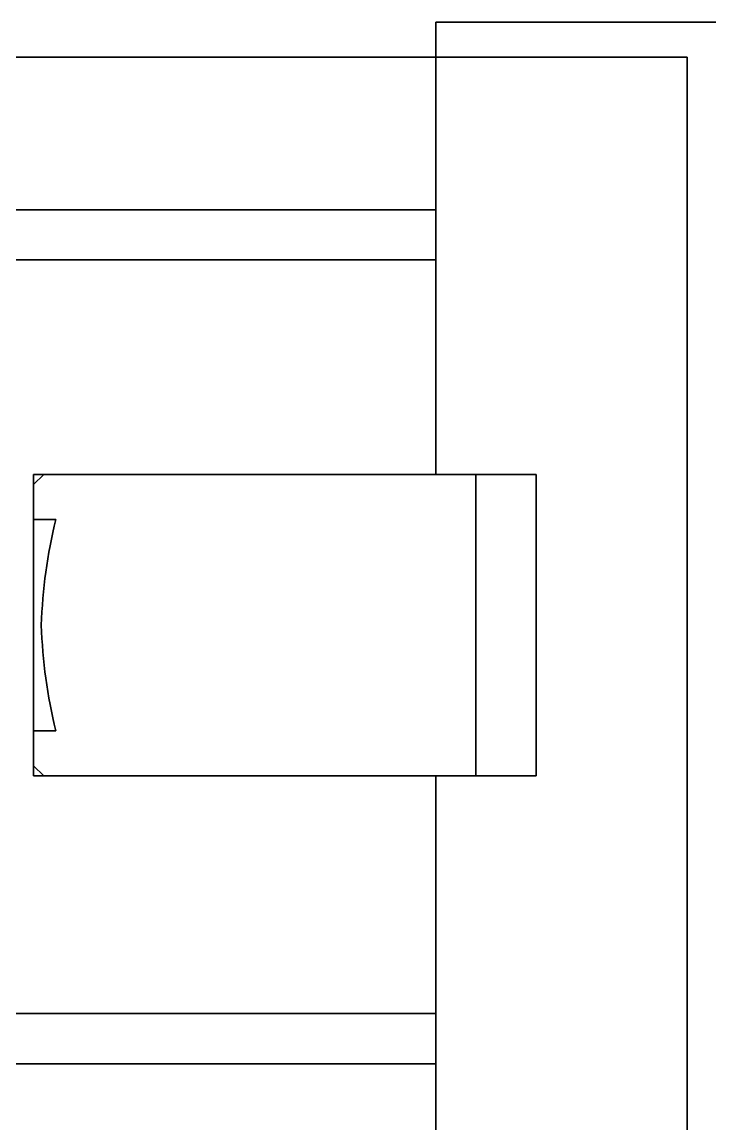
# Model space of a CAD drawing. Header units: millimetres. Extents: x 0 to 420, y 0 to 297.
# Drawn here: x 133.37 to 140.21, y 141.23 to 152.19 of the extents above; entities that cross this region are included whole.
import ezdxf

# ---------------------------------------------------------------- set-up
doc = ezdxf.new("R2010")
doc.units = ezdxf.units.MM

msp = doc.modelspace()

# ---------------------------------------------------------------- linework, layer by layer
at = {"color": 7, "linetype": 'Continuous', "lineweight": 35}
for p, q in [((154.297, 152.1922), (137.487, 152.1922)), ((137.487, 152.1922), (137.487, 151.8422)), ((137.487, 151.8422), (130.833, 151.8422)), ((137.487, 151.8422), (137.487, 147.6905)), ((139.987, 151.8422), (137.487, 151.8422)), ((139.987, 151.8422), (139.987, 140.5422)), ((131.3921, 150.3249), (137.487, 150.3249)), ((137.487, 149.8249), (131.8921, 149.8249)), ((133.4841, 147.6905), (133.4841, 147.5905)), ((133.5841, 147.6905), (133.4841, 147.6905)), ((133.4841, 147.5905), (133.5841, 147.6905)), ((133.5841, 147.6905), (137.8841, 147.6905)), ((137.8841, 147.6905), (137.8841, 144.6905)), ((137.8841, 147.6905), (138.4841, 147.6905)), ((138.4841, 147.6905), (138.4841, 144.6905)), ((133.4841, 147.2405), (133.4841, 147.5905)), ((133.4841, 147.2405), (133.4841, 145.1405)), ((133.7054, 147.2405), (133.4841, 147.2405)), ((133.4841, 145.1405), (133.7054, 145.1405)), ((133.4841, 145.1405), (133.4841, 144.7905)), ((133.4841, 144.7905), (133.4841, 144.6905)), ((133.4841, 144.7905), (133.5841, 144.6905)), ((133.4841, 144.6905), (133.5841, 144.6905)), ((137.8841, 144.6905), (133.5841, 144.6905)), ((137.487, 144.6905), (137.487, 140.5422)), ((137.8841, 144.6905), (138.4841, 144.6905)), ((131.8921, 142.3249), (137.487, 142.3249)), ((137.487, 141.8249), (131.3921, 141.8249))]:
    msp.add_line(p, q, dxfattribs=at)
for centre, start, end in [((138.623, 146.0274), 166.1431, 178.15526), ((138.623, 146.3535), 181.84474, 193.8569)]:
    msp.add_arc(centre, 5.065, start, end, dxfattribs=at)

doc.saveas('drawing.dxf')
